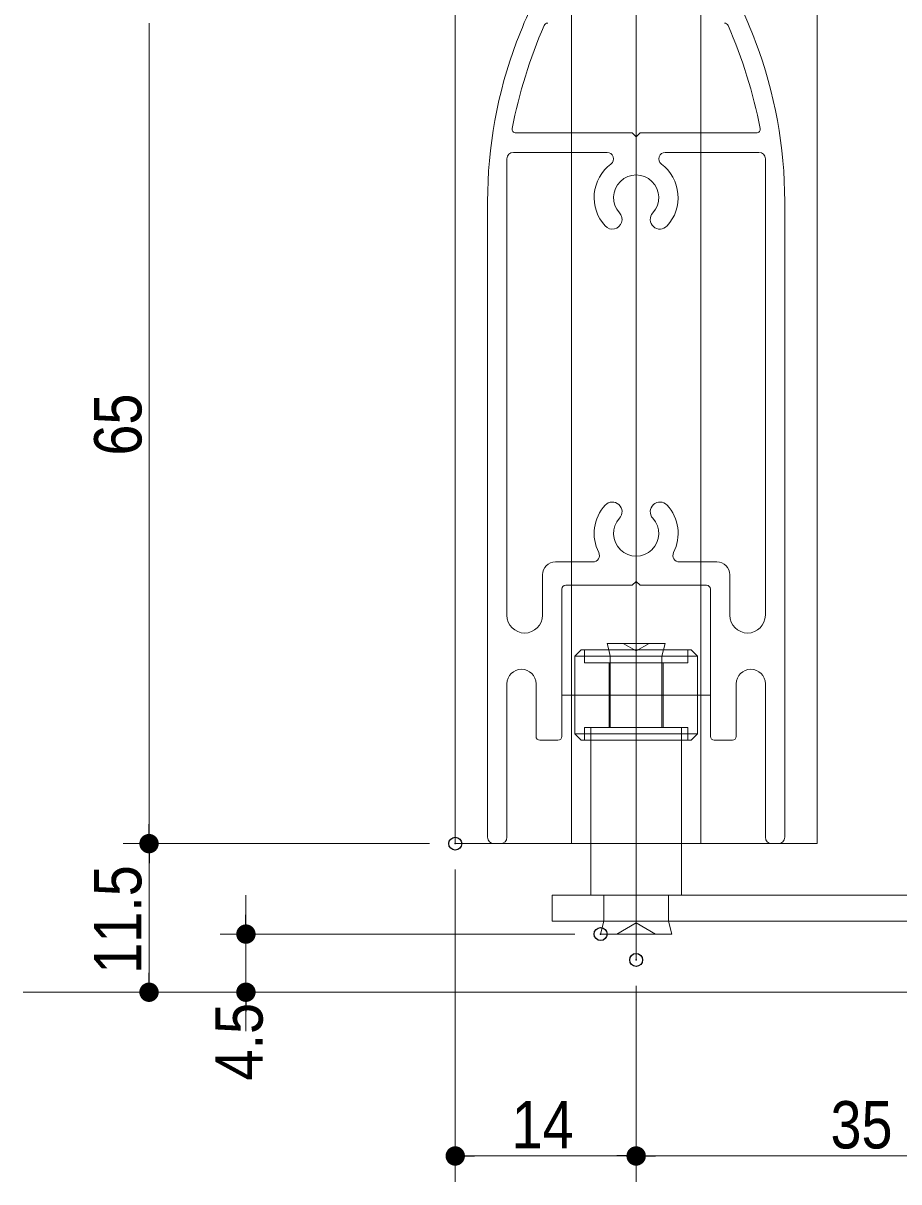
# Model space of a CAD drawing. Units: millimetres, scale not verified, with parts at other scales. Extents: x -6062 to 6062, y -3045 to 3045.
# Drawn here: x 472 to 1150, y -2317 to -1420 of the extents above; entities that cross this region are included whole.
import ezdxf
from ezdxf.enums import TextEntityAlignment as Align

# ---------------------------------------------------------------- set-up
doc = ezdxf.new("R2010")
doc.units = ezdxf.units.MM
doc.header["$LTSCALE"] = 20
doc.header["$PDMODE"] = 32
doc.header["$PDSIZE"] = 10
for name, color, linetype, lineweight in [('0-1_3一般', 7, 'Continuous', 15), ('0-2_2寸法-1', 7, 'Continuous', 15), ('0-3_0', 7, 'Continuous', 25), ('0-5_2寸法-2', 7, 'Continuous', 15)]:
    doc.layers.add(name, color=color, linetype=linetype, lineweight=lineweight)
doc.layers.add('0-4_Defpoints', color=7, linetype='Continuous')
doc.styles.add('ＭＳ Ｐゴシック', font='')
doc.styles.get('ＭＳ Ｐゴシック').set_extended_font_data('MS PGothic')

# ---------------------------------------------------------------- blocks, each defined once
blk = doc.blocks.new('グループ-40')
at = {"layer": '0-1_3一般', "lineweight": 5}
for p, q in [((54683.9, -26067.8), (54683.9, -42662.5)), ((52822.8, -30100), (54623.9, -30100)), ((52783.9, -30400), (54233.9, -30400)), ((55133.9, -30400), (56583.9, -30400)), ((52683.9, -30500), (52683.9, -37565)), ((56683.9, -30500), (56683.9, -37565)), ((52383.9, -31159.6), (52383.9, -41000)), ((56983.9, -31159.6), (56983.9, -41000)), ((53433.9, -36740), (54015.4, -36740)), ((55352.4, -36740), (55933.9, -36740)), ((53233.9, -37565), (53233.9, -36940)), ((56133.9, -36940), (56133.9, -37565)), ((53593.9, -37100), (54623.9, -37100)), ((54683.9, -37040), (54623.9, -37100)), ((54743.9, -37100), (54683.9, -37040)), ((54743.9, -37100), (55773.9, -37100)), ((53533.9, -39440), (53533.9, -37160)), ((55833.9, -38740), (55833.9, -37160)), ((52683.9, -38625), (52683.9, -41000)), ((53133.9, -38625), (53133.9, -39440)), ((56233.9, -39440), (56233.9, -38625)), ((56683.9, -38625), (56683.9, -39560)), ((55833.9, -38740), (55833.9, -39440)), ((53193.9, -39500), (53473.9, -39500)), ((55893.9, -39500), (56173.9, -39500)), ((56683.9, -41000), (56683.9, -39560)), ((52483.9, -41100), (52583.9, -41100)), ((56883.9, -41100), (56783.9, -41100))]:
    blk.add_line(p, q, dxfattribs=at)
blk.add_lwpolyline([(54623.9, -30100), (54683.9, -30160), (54743.9, -30100), (56545, -30100)], dxfattribs=at)
for centre, radius, start, end in [((60319.6, -31512.5), 8000, 154.7505, 159.33677), ((49048.2, -31512.5), 8000, 20.66323, 25.2495), ((60319.6, -31512.5), 7700, 156.45056, 168.88762), ((53315.8, -28460), 60, 90, 156.45056), ((56051.9, -28460), 60, 23.54944, 90), ((49048.2, -31512.5), 7700, 11.11238, 23.54944), ((59383.9, -31159.6), 7000, 159.33677, 180), ((49983.9, -31159.6), 7000, 0, 20.66323), ((52822.8, -30040), 60, 168.88762, 270), ((56545, -30040), 60, 270, 11.11238), ((52783.9, -30500), 100, 90, 180), ((54233.9, -30500), 100, 306.8699, 90), ((55133.9, -30500), 100, 90, 233.1301), ((56583.9, -30500), 100, 0, 90), ((54683.9, -31100), 650, 126.8699, 222.5424), ((54683.9, -31100), 650, 317.4576, 53.1301), ((54683.9, -31100), 350, 317.4576, 222.5424), ((54315.5, -31438.1), 150, 222.5424, 42.5424), ((55052.3, -31438.1), 150, 137.4576, 317.4576), ((54683.9, -36300), 650, 137.4576, 206.95775), ((54315.5, -35961.9), 150, 317.4576, 137.4576), ((55052.3, -35961.9), 150, 42.5424, 222.5424), ((54683.9, -36300), 650, 333.04225, 42.5424), ((54683.9, -36300), 350, 137.4576, 42.5424), ((53433.9, -36940), 200, 90, 180), ((54015.4, -36640), 100, 270, 26.95775), ((55352.4, -36640), 100, 153.04225, 270), ((55933.9, -36940), 200, 0, 90), ((53593.9, -37160), 60, 90, 180), ((55773.9, -37160), 60, 0, 90), ((52958.9, -37565), 275, 180, 270), ((52958.9, -37565), 275, 270, 0), ((56408.9, -37565), 275, 180, 0), ((52908.9, -38625), 225, 90, 180), ((52908.9, -38625), 225, 0, 90), ((56458.9, -38625), 225, 0, 180), ((53193.9, -39440), 60, 180, 270), ((53473.9, -39440), 60, 270, 0), ((55893.9, -39440), 60, 180, 270), ((56173.9, -39440), 60, 270, 0), ((52483.9, -41000), 100, 180, 270), ((52583.9, -41000), 100, 270, 0), ((56783.9, -41000), 100, 180, 270), ((56883.9, -41000), 100, 270, 0)]:
    blk.add_arc(centre, radius, start, end, dxfattribs=at)
blk = doc.blocks.new('グループ-48')
at = {"layer": '0-1_3一般', "lineweight": 5}
for p, q in [((59783.9, -32100), (59783.9, -35560)), ((66383.9, -32100), (66783.9, -32100)), ((66383.9, -35560), (66383.9, -32100)), ((66783.9, -32100), (66783.9, -35560)), ((59783.9, -32860), (59383.9, -32860)), ((59383.9, -33740), (59383.9, -32860)), ((59783.9, -32860), (59783.9, -33740)), ((66383.9, -33740), (66383.9, -32860)), ((66783.9, -32860), (66383.9, -32860)), ((59783.9, -33300), (59383.9, -33300)), ((66783.9, -33300), (66383.9, -33300)), ((59783.9, -33740), (59383.9, -33740)), ((59383.9, -36440), (59383.9, -35560)), ((59783.9, -35560), (59383.9, -35560)), ((66783.9, -35560), (66383.9, -35560)), ((66383.9, -36440), (66383.9, -35560)), ((66783.9, -35560), (66783.9, -36440)), ((59783.9, -36000), (59383.9, -36000)), ((66783.9, -36000), (66383.9, -36000)), ((59383.9, -41800), (59383.9, -36440)), ((59783.9, -36440), (59783.9, -41800)), ((66783.9, -36440), (66383.9, -36440)), ((66383.9, -41800), (66383.9, -36440)), ((66783.9, -36440), (66783.9, -41800)), ((54683.9, -37700), (54683.9, -38115.5)), ((54683.9, -37800), (54683.9, -37900)), ((61683.9, -38115.5), (61683.9, -37700)), ((61683.9, -37900), (61683.9, -37800)), ((54483.9, -38000), (54233.9, -38000)), ((54258.9, -38100), (54233.9, -38000)), ((54683.9, -38115.5), (54483.9, -38000)), ((54683.9, -37900), (54683.9, -39700)), ((54683.9, -37900), (54683.9, -39700)), ((54883.9, -38000), (54683.9, -38115.5)), ((55108.9, -38100), (55133.9, -38000)), ((61233.9, -38000), (61258.9, -38100)), ((61683.9, -38115.5), (61483.9, -38000)), ((61683.9, -39700), (61683.9, -37900)), ((61683.9, -39700), (61683.9, -37900)), ((61883.9, -38000), (61683.9, -38115.5)), ((62133.9, -38000), (61883.9, -38000)), ((62133.9, -38000), (62108.9, -38100)), ((53733.9, -39400), (53733.9, -38200)), ((53833.9, -38100), (53883.9, -38100)), ((54283.9, -38200), (54258.9, -38100)), ((54283.9, -39300), (54283.9, -38200)), ((54683.9, -38115.5), (54683.9, -42900)), ((55633.9, -38200), (55533.9, -38100)), ((55633.9, -38200), (55633.9, -39400)), ((60833.9, -38100), (60733.9, -38200)), ((60733.9, -39400), (60733.9, -38200)), ((61683.9, -42900), (61683.9, -38115.5)), ((62108.9, -38100), (62083.9, -38200)), ((62083.9, -38200), (62083.9, -39300)), ((62483.9, -38100), (62533.9, -38100)), ((62633.9, -38200), (62633.9, -39400)), ((54263.9, -38300), (53883.9, -38300)), ((54263.9, -38300), (54263.9, -39300)), ((55103.9, -38300), (54263.9, -38300)), ((62103.9, -38300), (61263.9, -38300)), ((62103.9, -39300), (62103.9, -38300)), ((62483.9, -38300), (62103.9, -38300)), ((55833.9, -38800), (53533.9, -38800)), ((62833.9, -38800), (60533.9, -38800)), ((53733.9, -39400), (55633.9, -39400)), ((53733.9, -39400), (53833.9, -39500)), ((53983.9, -39300), (53983.9, -39500)), ((53983.9, -39300), (54283.9, -39300)), ((54283.9, -39300), (55083.9, -39300)), ((55083.9, -39300), (55383.9, -39300)), ((55383.9, -39300), (55383.9, -39500)), ((55633.9, -39400), (55533.9, -39500)), ((60833.9, -39500), (60733.9, -39400)), ((60733.9, -39400), (62633.9, -39400)), ((60983.9, -39300), (61283.9, -39300)), ((60983.9, -39500), (60983.9, -39300)), ((61283.9, -39300), (62083.9, -39300)), ((62083.9, -39300), (62383.9, -39300)), ((62383.9, -39500), (62383.9, -39300)), ((62533.9, -39500), (62633.9, -39400)), ((53983.9, -39500), (53983.9, -41900)), ((55383.9, -39500), (55383.9, -41900)), ((55533.9, -39500), (55483.9, -39500)), ((60883.9, -39500), (60833.9, -39500)), ((60983.9, -41900), (60983.9, -39500)), ((62383.9, -41900), (62383.9, -39500)), ((54683.9, -39700), (54683.9, -39800)), ((61683.9, -39800), (61683.9, -39700)), ((53383.9, -41900), (54183.9, -41900)), ((55383.9, -41900), (53983.9, -41900)), ((54183.9, -41900), (55183.9, -41900)), ((54183.9, -41900), (54183.9, -42300)), ((54683.9, -42300), (54683.9, -41900)), ((55183.9, -42300), (55183.9, -41900)), ((55183.9, -41900), (59283.9, -41900)), ((55183.9, -42300), (55183.9, -41900)), ((60383.9, -42300), (60383.9, -41900)), ((60383.9, -41900), (61183.9, -41900)), ((62383.9, -41900), (60983.9, -41900)), ((61183.9, -42300), (61183.9, -41900)), ((61183.9, -41900), (62183.9, -41900)), ((61183.9, -41900), (61183.9, -42300)), ((61683.9, -42300), (61683.9, -41900)), ((62183.9, -41900), (66283.9, -41900)), ((62183.9, -42300), (62183.9, -41900)), ((62183.9, -42300), (62183.9, -41900)), ((54183.9, -42300), (54133.9, -42500)), ((59283.9, -42300), (55183.9, -42300)), ((55233.9, -42500), (55183.9, -42300)), ((61183.9, -42300), (60383.9, -42300)), ((61183.9, -42300), (61133.9, -42500)), ((62183.9, -42300), (61183.9, -42300)), ((66283.9, -42300), (62183.9, -42300)), ((62233.9, -42500), (62183.9, -42300)), ((54133.9, -42500), (55233.9, -42500)), ((54683.9, -42326.8), (54383.9, -42500)), ((54983.9, -42500), (54683.9, -42326.8)), ((61133.9, -42500), (62233.9, -42500)), ((61683.9, -42326.8), (61383.9, -42500)), ((61983.9, -42500), (61683.9, -42326.8))]:
    blk.add_line(p, q, dxfattribs=at)
for points in [[(59383.9, -35560), (59383.9, -32100), (59783.9, -32100)], [(66783.9, -32860), (66783.9, -33740), (66383.9, -33740)], [(59783.9, -35560), (59783.9, -36440), (59383.9, -36440)], [(55133.9, -38000), (54883.9, -38000), (54483.9, -38000)], [(61883.9, -38000), (61483.9, -38000), (61233.9, -38000)], [(55633.9, -38200), (53733.9, -38200), (53833.9, -38100)], [(53883.9, -38300), (53883.9, -38100), (55483.9, -38100)], [(55083.9, -39300), (55083.9, -38200), (55108.9, -38100)], [(55483.9, -38300), (55483.9, -38100), (55533.9, -38100)], [(62533.9, -38100), (62633.9, -38200), (60733.9, -38200)], [(60833.9, -38100), (60883.9, -38100), (60883.9, -38300)], [(60883.9, -38100), (62483.9, -38100), (62483.9, -38300)], [(61258.9, -38100), (61283.9, -38200), (61283.9, -39300)], [(55483.9, -38300), (55103.9, -38300), (55103.9, -39300)], [(61263.9, -39300), (61263.9, -38300), (60883.9, -38300)], [(53883.9, -39300), (53883.9, -39500), (53833.9, -39500)], [(55483.9, -39300), (55103.9, -39300), (54263.9, -39300), (53883.9, -39300)], [(55483.9, -39300), (55483.9, -39500), (53883.9, -39500)], [(62483.9, -39500), (60883.9, -39500), (60883.9, -39300)], [(62483.9, -39300), (62103.9, -39300), (61263.9, -39300), (60883.9, -39300)], [(62533.9, -39500), (62483.9, -39500), (62483.9, -39300)], [(54183.9, -42300), (53383.9, -42300), (53383.9, -41900)], [(55183.9, -42300), (54183.9, -42300), (54183.9, -41900)]]:
    blk.add_lwpolyline(points, dxfattribs=at)
for centre, radius in [((59283.9, -41800), 500), ((59283.9, -41800), 100), ((66283.9, -41800), 100), ((66283.9, -41800), 500)]:
    blk.add_arc(centre, radius, 270, 0, dxfattribs=at)
blk = doc.blocks.new('グループ-49')
at = {"layer": '0-1_3一般', "lineweight": 5}
for p, q in [((51883.9, -41100), (51883.9, 10920.4)), ((53683.9, -41100), (53683.9, 10920.4)), ((55683.9, 10920.4), (55683.9, -41100)), ((57483.9, 10920.4), (57483.9, -41100)), ((57483.9, -41100), (55683.9, -41100))]:
    blk.add_line(p, q, dxfattribs=at)
blk.add_lwpolyline([(55683.9, -41100), (53683.9, -41100), (51883.9, -41100)], dxfattribs=at)
blk = doc.blocks.new('グループ-54')
at = {"layer": '0-1_3一般', "lineweight": 5}
blk.add_line((45195.8, -43400), (59183.9, -43400), dxfattribs=at)
blk = doc.blocks.new('グループ-57')
at = {"layer": '0-1_3一般'}
for name in ['グループ-54', 'グループ-40', 'グループ-49', 'グループ-48']:
    blk.add_blockref(name, (0, 0), dxfattribs=at)
blk = doc.blocks.new('_Dot')
at = {"layer": '0-3_0'}
blk.add_line((-10, 0), (-20, 0), dxfattribs=at)
for points in [[(0, 0), (-10, 0), (-9.92, 1.25)], [(0, 0), (-9.92, -1.25), (-10, 0)], [(0, 0), (-9.92, 1.25), (-9.69, 2.49)], [(0, 0), (-9.69, -2.49), (-9.92, -1.25)], [(0, 0), (-9.69, 2.49), (-9.3, 3.68)], [(0, 0), (-9.3, -3.68), (-9.69, -2.49)], [(0, 0), (-9.3, 3.68), (-8.76, 4.82)], [(0, 0), (-8.76, -4.82), (-9.3, -3.68)], [(0, 0), (-8.76, 4.82), (-8.09, 5.88)], [(0, 0), (-8.09, -5.88), (-8.76, -4.82)], [(0, 0), (-8.09, 5.88), (-7.29, 6.85)], [(0, 0), (-7.29, -6.85), (-8.09, -5.88)], [(0, 0), (-7.29, 6.85), (-6.37, 7.71)], [(0, 0), (-6.37, -7.71), (-7.29, -6.85)], [(0, 0), (-6.37, 7.71), (-5.36, 8.44)], [(0, 0), (-5.36, -8.44), (-6.37, -7.71)], [(0, 0), (-5.36, 8.44), (-4.26, 9.05)], [(0, 0), (-4.26, -9.05), (-5.36, -8.44)], [(0, 0), (-4.26, 9.05), (-3.09, 9.51)], [(0, 0), (-3.09, -9.51), (-4.26, -9.05)], [(0, 0), (-3.09, 9.51), (-1.87, 9.82)], [(0, 0), (-1.87, -9.82), (-3.09, -9.51)], [(0, 0), (-1.87, 9.82), (-0.63, 9.98)], [(0, 0), (-0.63, -9.98), (-1.87, -9.82)], [(0, 0), (-0.63, 9.98), (0.63, 9.98)], [(0, 0), (0.63, -9.98), (-0.63, -9.98)], [(0, 0), (0.63, 9.98), (1.87, 9.82)], [(0, 0), (1.87, 9.82), (3.09, 9.51)], [(0, 0), (3.09, 9.51), (4.26, 9.05)], [(0, 0), (4.26, 9.05), (5.36, 8.44)], [(0, 0), (5.36, 8.44), (6.37, 7.71)], [(0, 0), (6.37, 7.71), (7.29, 6.85)], [(0, 0), (7.29, 6.85), (8.09, 5.88)], [(0, 0), (8.09, 5.88), (8.76, 4.82)], [(0, 0), (8.76, 4.82), (9.3, 3.68)], [(0, 0), (9.3, 3.68), (9.69, 2.49)], [(0, 0), (9.69, 2.49), (9.92, 1.25)], [(0, 0), (9.92, 1.25), (10, 0)], [(0, 0), (1.87, -9.82), (0.63, -9.98)], [(0, 0), (3.09, -9.51), (1.87, -9.82)], [(0, 0), (4.26, -9.05), (3.09, -9.51)], [(0, 0), (5.36, -8.44), (4.26, -9.05)], [(0, 0), (6.37, -7.71), (5.36, -8.44)], [(0, 0), (7.29, -6.85), (6.37, -7.71)], [(0, 0), (8.09, -5.88), (7.29, -6.85)], [(0, 0), (8.76, -4.82), (8.09, -5.88)], [(0, 0), (9.3, -3.68), (8.76, -4.82)], [(0, 0), (9.69, -2.49), (9.3, -3.68)], [(0, 0), (9.92, -1.25), (9.69, -2.49)], [(0, 0), (10, 0), (9.92, -1.25)]]:
    blk.add_solid(points, dxfattribs=at)

msp = doc.modelspace()

# ---------------------------------------------------------------- linework, layer by layer
at = {"layer": '0-2_2寸法-1'}
for p, q in [((569.69, -1420.01), (569.69, -2039.99)), ((786.69, -2055), (549.69, -2055)), ((786.69, -2055), (549.69, -2055)), ((569.69, -2154.99), (569.69, -2070.01)), ((806.69, -2075), (806.69, -2316.73)), ((589.69, -2170), (589.89, -2170)), ((946.69, -2165), (946.69, -2316.73)), ((946.69, -2165), (946.69, -2316.73)), ((821.7, -2296.73), (931.69, -2296.73)), ((961.7, -2296.73), (1281.69, -2296.73))]:
    msp.add_line(p, q, dxfattribs=at)
at = {"layer": '0-4_Defpoints'}
for p in [(569.69, -2055), (806.69, -2055), (919.19, -2125), (946.69, -2145), (569.69, -2170), (644.69, -2170), (946.69, -2296.73)]:
    msp.add_point(p, dxfattribs=at)
at = {"layer": '0-5_2寸法-2'}
for p, q in [((644.69, -2109.99), (644.69, -2094.99)), ((899.19, -2125), (624.69, -2125)), ((644.69, -2125), (644.69, -2170)), ((624.69, -2170), (624.89, -2170)), ((644.69, -2185.01), (644.69, -2200.01))]:
    msp.add_line(p, q, dxfattribs=at)

# ---------------------------------------------------------------- block references
at = {"layer": '0-1_3一般', "xscale": 0.05, "yscale": 0.05}
msp.add_blockref('グループ-57', (-1787.5, 0), dxfattribs=at)
at = {"layer": '0-2_2寸法-1', "xscale": 0.7503418, "yscale": 0.7503418}
for p, rotation in [((569.69, -2055), 270), ((569.69, -2055), 90), ((569.69, -2170), 270), ((806.69, -2296.73), 180), ((946.69, -2296.73), 180)]:
    msp.add_blockref('_Dot', p, dxfattribs=dict(at, rotation=rotation))
msp.add_blockref('_Dot', (946.69, -2296.73), dxfattribs=at)
at = {"layer": '0-5_2寸法-2', "xscale": 0.7503418, "yscale": 0.7503418}
for p, rotation in [((644.69, -2125), 270), ((644.69, -2170), 90)]:
    msp.add_blockref('_Dot', p, dxfattribs=dict(at, rotation=rotation))

# ---------------------------------------------------------------- texts
at = {"layer": '0-2_2寸法-1', "style": 'ＭＳ Ｐゴシック', "width": 0.9}
for s, p in [('65', (574.87, -1754.69)), ('11.5', (574.78, -2155.71))]:
    msp.add_text(s, height=36.66, rotation=90, dxfattribs=at).set_placement(p, align=Align.BOTTOM_LEFT)
for s, p in [('14', (850.28, -2301.82)), ('35', (1097.1, -2301.91))]:
    msp.add_text(s, height=36.66, dxfattribs=at).set_placement(p, align=Align.BOTTOM_LEFT)
at = {"layer": '0-5_2寸法-2', "style": 'ＭＳ Ｐゴシック', "width": 0.9}
msp.add_text('4.5', height=36.69, rotation=90, dxfattribs=at).set_placement((668.66, -2238.34), align=Align.BOTTOM_LEFT)

doc.saveas('drawing.dxf')
